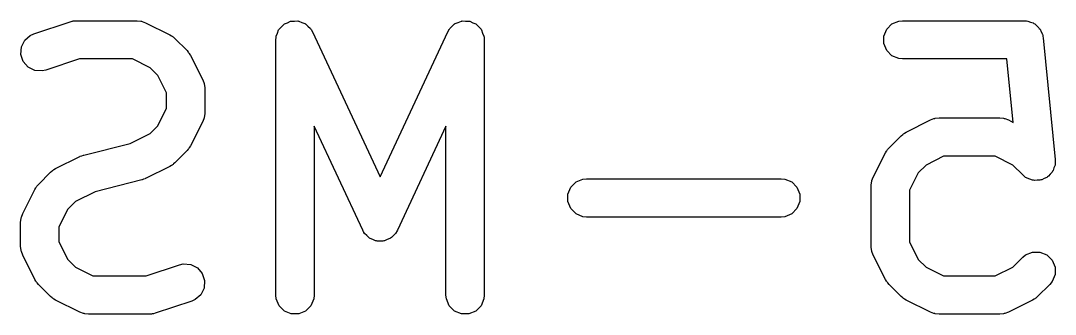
# Model space of a CAD drawing. Header units: inches. Extents: x -1.72 to 1.71, y -2.13 to 2.13.
# Drawn here: x -1.1613 to -1.0017, y 1.1158 to 1.1611 of the extents above; entities that cross this region are included whole.
import ezdxf

# ---------------------------------------------------------------- set-up
doc = ezdxf.new("R2010")
doc.units = ezdxf.units.IN
doc.header["$MEASUREMENT"] = 0
doc.layers.add('BLACK', color=250, linetype='CONTINUOUS')

msp = doc.modelspace()

# ---------------------------------------------------------------- linework, layer by layer
at = {"layer": 'BLACK', "linetype": 'CONTINUOUS'}
for p, q in [((-1.15931, 1.1591), (-1.15368, 1.16097)), ((-1.15368, 1.16097), (-1.1534, 1.16104)), ((-1.1534, 1.16104), (-1.15332, 1.16107)), ((-1.15332, 1.16107), (-1.15322, 1.16108)), ((-1.15322, 1.16108), (-1.15312, 1.1611)), ((-1.15312, 1.1611), (-1.15304, 1.1611)), ((-1.15304, 1.1611), (-1.15275, 1.16113)), ((-1.15275, 1.16113), (-1.14337, 1.16113)), ((-1.14337, 1.16113), (-1.1428, 1.16107)), ((-1.1428, 1.16107), (-1.1427, 1.16103)), ((-1.1427, 1.16103), (-1.14259, 1.16102)), ((-1.14259, 1.16102), (-1.14205, 1.16081)), ((-1.14205, 1.16081), (-1.1383, 1.15894)), ((-1.1211, 1.16018), (-1.12075, 1.16055)), ((-1.12075, 1.16055), (-1.12069, 1.16058)), ((-1.12069, 1.16058), (-1.12064, 1.16063)), ((-1.12064, 1.16063), (-1.12017, 1.16082)), ((-1.12017, 1.16082), (-1.11971, 1.16104)), ((-1.11971, 1.16104), (-1.11964, 1.16104)), ((-1.11964, 1.16104), (-1.11958, 1.16107)), ((-1.11958, 1.16107), (-1.11907, 1.16107)), ((-1.11907, 1.16107), (-1.11855, 1.16109)), ((-1.11855, 1.16109), (-1.11849, 1.16107)), ((-1.11849, 1.16107), (-1.11843, 1.16107)), ((-1.11843, 1.16107), (-1.11795, 1.16087)), ((-1.11795, 1.16087), (-1.11747, 1.1607)), ((-1.11747, 1.1607), (-1.11742, 1.16065)), ((-1.11742, 1.16065), (-1.11736, 1.16063)), ((-1.11736, 1.16063), (-1.117, 1.16027)), ((-1.09476, 1.16027), (-1.0944, 1.16063)), ((-1.0944, 1.16063), (-1.09434, 1.16065)), ((-1.09434, 1.16065), (-1.09429, 1.1607)), ((-1.09429, 1.1607), (-1.09381, 1.16087)), ((-1.09381, 1.16087), (-1.09333, 1.16107)), ((-1.09333, 1.16107), (-1.09327, 1.16107)), ((-1.09327, 1.16107), (-1.0932, 1.16109)), ((-1.0932, 1.16109), (-1.09269, 1.16107)), ((-1.09269, 1.16107), (-1.09218, 1.16107)), ((-1.09218, 1.16107), (-1.09212, 1.16104)), ((-1.09212, 1.16104), (-1.09205, 1.16104)), ((-1.09205, 1.16104), (-1.09159, 1.16082)), ((-1.09159, 1.16082), (-1.09112, 1.16063)), ((-1.09112, 1.16063), (-1.09107, 1.16058)), ((-1.09107, 1.16058), (-1.09101, 1.16055)), ((-1.09101, 1.16055), (-1.09066, 1.16018)), ((-1.02772, 1.15981), (-1.0269, 1.16063)), ((-1.0269, 1.16063), (-1.02584, 1.16107)), ((-1.02584, 1.16107), (-1.02526, 1.16113)), ((-1.02526, 1.16113), (-1.00652, 1.16113)), ((-1.00652, 1.16113), (-1.0063, 1.1611)), ((-1.0063, 1.1611), (-1.00623, 1.16111)), ((-1.00623, 1.16111), (-1.00616, 1.16109)), ((-1.00616, 1.16109), (-1.00594, 1.16107)), ((-1.00594, 1.16107), (-1.00554, 1.1609)), ((-1.00554, 1.1609), (-1.00513, 1.16078)), ((-1.00513, 1.16078), (-1.00501, 1.16068)), ((-1.00501, 1.16068), (-1.00488, 1.16063)), ((-1.00488, 1.16063), (-1.00457, 1.16032)), ((-1.16071, 1.15811), (-1.15984, 1.15886)), ((-1.15984, 1.15886), (-1.15931, 1.1591)), ((-1.1383, 1.15894), (-1.13806, 1.15878)), ((-1.1219, 1.15875), (-1.1217, 1.15922)), ((-1.1217, 1.15922), (-1.12153, 1.1597)), ((-1.12153, 1.1597), (-1.12148, 1.15975)), ((-1.12148, 1.15975), (-1.12146, 1.15981)), ((-1.12146, 1.15981), (-1.1211, 1.16018)), ((-1.117, 1.16027), (-1.11662, 1.15992)), ((-1.11662, 1.15992), (-1.11658, 1.15984)), ((-1.11658, 1.15984), (-1.11655, 1.15981)), ((-1.11655, 1.15981), (-1.11652, 1.15975)), ((-1.11652, 1.15975), (-1.11633, 1.15942)), ((-1.11633, 1.15942), (-1.10588, 1.13703)), ((-1.10588, 1.13703), (-1.09543, 1.15942)), ((-1.09543, 1.15942), (-1.09524, 1.15975)), ((-1.09524, 1.15975), (-1.09521, 1.15981)), ((-1.09521, 1.15981), (-1.09518, 1.15984)), ((-1.09518, 1.15984), (-1.09514, 1.15992)), ((-1.09514, 1.15992), (-1.09476, 1.16027)), ((-1.09066, 1.16018), (-1.0903, 1.15981)), ((-1.0903, 1.15981), (-1.09028, 1.15975)), ((-1.09028, 1.15975), (-1.09023, 1.1597)), ((-1.09023, 1.1597), (-1.09006, 1.15922)), ((-1.09006, 1.15922), (-1.08986, 1.15875)), ((-1.02816, 1.15875), (-1.02772, 1.15981)), ((-1.00457, 1.16032), (-1.00424, 1.16005)), ((-1.00424, 1.16005), (-1.00417, 1.15992)), ((-1.00417, 1.15992), (-1.00406, 1.15981)), ((-1.00406, 1.15981), (-1.0039, 1.15941)), ((-1.0039, 1.15941), (-1.00369, 1.15903)), ((-1.00369, 1.15903), (-1.00365, 1.15882)), ((-1.16122, 1.15708), (-1.16071, 1.15811)), ((-1.13806, 1.15878), (-1.13798, 1.15875)), ((-1.13798, 1.15875), (-1.1379, 1.15869)), ((-1.1379, 1.15869), (-1.13781, 1.15863)), ((-1.13781, 1.15863), (-1.13776, 1.15857)), ((-1.13776, 1.15857), (-1.13754, 1.15839)), ((-1.13754, 1.15839), (-1.13566, 1.15651)), ((-1.12196, 1.15817), (-1.12192, 1.15855)), ((-1.12196, 1.1188), (-1.12196, 1.15817)), ((-1.12192, 1.15862), (-1.12191, 1.15866)), ((-1.12192, 1.15855), (-1.12192, 1.15862)), ((-1.12191, 1.15866), (-1.1219, 1.15875)), ((-1.08986, 1.15875), (-1.08985, 1.15866)), ((-1.08985, 1.15866), (-1.08984, 1.15862)), ((-1.08984, 1.15862), (-1.08984, 1.15855)), ((-1.08984, 1.15855), (-1.0898, 1.15817)), ((-1.0898, 1.15817), (-1.0898, 1.1188)), ((-1.02816, 1.1576), (-1.02816, 1.15875)), ((-1.02772, 1.15653), (-1.02816, 1.1576)), ((-1.00365, 1.15882), (-1.00362, 1.15875)), ((-1.00362, 1.15875), (-1.00362, 1.15868)), ((-1.00362, 1.15868), (-1.00358, 1.15847)), ((-1.00358, 1.15847), (-1.0017, 1.13972)), ((-1.1613, 1.15593), (-1.16122, 1.15708)), ((-1.16094, 1.15484), (-1.1613, 1.15593)), ((-1.13566, 1.15651), (-1.13548, 1.15628)), ((-1.13548, 1.15628), (-1.13542, 1.15623)), ((-1.13542, 1.15623), (-1.13536, 1.15614)), ((-1.13536, 1.15614), (-1.1353, 1.15606)), ((-1.1353, 1.15606), (-1.13527, 1.15599)), ((-1.13527, 1.15599), (-1.13511, 1.15574)), ((-1.13511, 1.15574), (-1.13323, 1.15199)), ((-1.0269, 1.15572), (-1.02772, 1.15653)), ((-1.02584, 1.15528), (-1.0269, 1.15572)), ((-1.16018, 1.15397), (-1.16094, 1.15484)), ((-1.15227, 1.15522), (-1.15744, 1.1535)), ((-1.14407, 1.15522), (-1.15227, 1.15522)), ((-1.14137, 1.15387), (-1.14407, 1.15522)), ((-1.02526, 1.15522), (-1.02584, 1.15528)), ((-1.00919, 1.15522), (-1.02526, 1.15522)), ((-1.00821, 1.14545), (-1.00919, 1.15522)), ((-1.15915, 1.15345), (-1.16018, 1.15397)), ((-1.158, 1.15337), (-1.15915, 1.15345)), ((-1.15744, 1.1535), (-1.158, 1.15337)), ((-1.14018, 1.15267), (-1.14137, 1.15387)), ((-1.13883, 1.14998), (-1.14018, 1.15267)), ((-1.13323, 1.15199), (-1.13303, 1.15145)), ((-1.13303, 1.15145), (-1.13302, 1.15135)), ((-1.13302, 1.15135), (-1.13298, 1.15125)), ((-1.13298, 1.15125), (-1.13292, 1.15067)), ((-1.13883, 1.14762), (-1.13883, 1.14998)), ((-1.13292, 1.15067), (-1.13292, 1.14692)), ((-1.14018, 1.14492), (-1.13883, 1.14762)), ((-1.13303, 1.14614), (-1.13323, 1.1456)), ((-1.13302, 1.14625), (-1.13303, 1.14614)), ((-1.13298, 1.14635), (-1.13302, 1.14625)), ((-1.13292, 1.14692), (-1.13298, 1.14635)), ((-1.02022, 1.14607), (-1.01964, 1.14613)), ((-1.01964, 1.14613), (-1.01027, 1.14613)), ((-1.01027, 1.14613), (-1.00969, 1.14607)), ((-1.14137, 1.14373), (-1.14018, 1.14492)), ((-1.13323, 1.1456), (-1.13511, 1.14185)), ((-1.10856, 1.1288), (-1.11605, 1.14486)), ((-1.11605, 1.14486), (-1.11605, 1.1188)), ((-1.09571, 1.14486), (-1.1032, 1.1288)), ((-1.09571, 1.1188), (-1.09571, 1.14486)), ((-1.02471, 1.14394), (-1.02096, 1.14582)), ((-1.02096, 1.14582), (-1.02042, 1.14602)), ((-1.02042, 1.14602), (-1.02031, 1.14603)), ((-1.02031, 1.14603), (-1.02022, 1.14607)), ((-1.00969, 1.14607), (-1.00959, 1.14603)), ((-1.00959, 1.14603), (-1.00949, 1.14602)), ((-1.00949, 1.14602), (-1.00895, 1.14582)), ((-1.00895, 1.14582), (-1.00821, 1.14545)), ((-1.14441, 1.14221), (-1.14137, 1.14373)), ((-1.02735, 1.14151), (-1.02548, 1.14339)), ((-1.02548, 1.14339), (-1.02525, 1.14357)), ((-1.02525, 1.14357), (-1.0252, 1.14363)), ((-1.0252, 1.14363), (-1.02511, 1.14369)), ((-1.02511, 1.14369), (-1.02503, 1.14375)), ((-1.02503, 1.14375), (-1.02496, 1.14378)), ((-1.02496, 1.14378), (-1.02471, 1.14394)), ((-1.15159, 1.14041), (-1.14441, 1.14221)), ((-1.13548, 1.14131), (-1.13566, 1.14109)), ((-1.13542, 1.14136), (-1.13548, 1.14131)), ((-1.13536, 1.14145), (-1.13542, 1.14136)), ((-1.1353, 1.14153), (-1.13536, 1.14145)), ((-1.13527, 1.14161), (-1.1353, 1.14153)), ((-1.13511, 1.14185), (-1.13527, 1.14161)), ((-1.02754, 1.14129), (-1.02735, 1.14151)), ((-1.15594, 1.13832), (-1.15219, 1.14019)), ((-1.15219, 1.14019), (-1.15215, 1.14021)), ((-1.15215, 1.14021), (-1.15213, 1.14022)), ((-1.15213, 1.14022), (-1.15189, 1.14031)), ((-1.15189, 1.14031), (-1.15165, 1.1404)), ((-1.15165, 1.1404), (-1.15163, 1.1404)), ((-1.15163, 1.1404), (-1.15159, 1.14041)), ((-1.13566, 1.14109), (-1.13754, 1.13921)), ((-1.02978, 1.137), (-1.02791, 1.14075)), ((-1.02791, 1.14075), (-1.02775, 1.14099)), ((-1.02775, 1.14099), (-1.02772, 1.14107)), ((-1.02772, 1.14107), (-1.02765, 1.14115)), ((-1.02765, 1.14115), (-1.0276, 1.14124)), ((-1.0276, 1.14124), (-1.02754, 1.14129)), ((-1.01894, 1.14022), (-1.02164, 1.13887)), ((-1.01096, 1.14022), (-1.01894, 1.14022)), ((-1.00827, 1.13887), (-1.01096, 1.14022)), ((-1.0017, 1.13972), (-1.0017, 1.13914)), ((-1.15634, 1.13806), (-1.15626, 1.13813)), ((-1.15626, 1.13813), (-1.15619, 1.13816)), ((-1.15619, 1.13816), (-1.15594, 1.13832)), ((-1.1383, 1.13866), (-1.14205, 1.13678)), ((-1.13806, 1.13881), (-1.1383, 1.13866)), ((-1.13798, 1.13884), (-1.13806, 1.13881)), ((-1.1379, 1.13891), (-1.13798, 1.13884)), ((-1.13781, 1.13897), (-1.1379, 1.13891)), ((-1.13776, 1.13903), (-1.13781, 1.13897)), ((-1.13754, 1.13921), (-1.13776, 1.13903)), ((-1.02164, 1.13887), (-1.02284, 1.13768)), ((-1.00673, 1.13734), (-1.00827, 1.13887)), ((-1.00191, 1.13845), (-1.00204, 1.13804)), ((-1.00175, 1.13885), (-1.00191, 1.13845)), ((-1.0017, 1.13914), (-1.00175, 1.139)), ((-1.00175, 1.139), (-1.00175, 1.13885)), ((-1.15859, 1.13589), (-1.15671, 1.13776)), ((-1.15671, 1.13776), (-1.15648, 1.13795)), ((-1.15648, 1.13795), (-1.15643, 1.13801)), ((-1.15643, 1.13801), (-1.15634, 1.13806)), ((-1.14266, 1.13656), (-1.14984, 1.13476)), ((-1.14262, 1.13658), (-1.14266, 1.13656)), ((-1.14259, 1.13658), (-1.14262, 1.13658)), ((-1.14236, 1.13667), (-1.14259, 1.13658)), ((-1.14211, 1.13675), (-1.14236, 1.13667)), ((-1.1421, 1.13677), (-1.14211, 1.13675)), ((-1.14205, 1.13678), (-1.1421, 1.13677)), ((-1.07565, 1.13626), (-1.07458, 1.1367)), ((-1.07458, 1.1367), (-1.07401, 1.13675)), ((-1.07401, 1.13675), (-1.04401, 1.13675)), ((-1.04401, 1.13675), (-1.04344, 1.1367)), ((-1.04344, 1.1367), (-1.04237, 1.13626)), ((-1.02999, 1.13646), (-1.02978, 1.137)), ((-1.02284, 1.13768), (-1.02419, 1.13498)), ((-1.00628, 1.13697), (-1.00673, 1.13734)), ((-1.00615, 1.13691), (-1.00628, 1.13697)), ((-1.00603, 1.13682), (-1.00615, 1.13691)), ((-1.00562, 1.13669), (-1.00603, 1.13682)), ((-1.00522, 1.13653), (-1.00562, 1.13669)), ((-1.00507, 1.13653), (-1.00522, 1.13653)), ((-1.00493, 1.13649), (-1.00507, 1.13653)), ((-1.0045, 1.13653), (-1.00493, 1.13649)), ((-1.00407, 1.13653), (-1.0045, 1.13653)), ((-1.00393, 1.13659), (-1.00407, 1.13653)), ((-1.00378, 1.1366), (-1.00393, 1.13659)), ((-1.0034, 1.1368), (-1.00378, 1.1366)), ((-1.003, 1.13697), (-1.0034, 1.1368)), ((-1.0029, 1.13707), (-1.003, 1.13697)), ((-1.00277, 1.13715), (-1.0029, 1.13707)), ((-1.00249, 1.13748), (-1.00277, 1.13715)), ((-1.00219, 1.13778), (-1.00249, 1.13748)), ((-1.00213, 1.13792), (-1.00219, 1.13778)), ((-1.00204, 1.13804), (-1.00213, 1.13792)), ((-1.16101, 1.13137), (-1.15914, 1.13512)), ((-1.15914, 1.13512), (-1.15898, 1.13537)), ((-1.15898, 1.13537), (-1.15895, 1.13544)), ((-1.15895, 1.13544), (-1.15889, 1.13552)), ((-1.15889, 1.13552), (-1.15883, 1.13561)), ((-1.15883, 1.13561), (-1.15877, 1.13566)), ((-1.15877, 1.13566), (-1.15859, 1.13589)), ((-1.0769, 1.13438), (-1.07646, 1.13544)), ((-1.07646, 1.13544), (-1.07565, 1.13626)), ((-1.04237, 1.13626), (-1.04156, 1.13544)), ((-1.04156, 1.13544), (-1.04112, 1.13438)), ((-1.03009, 1.13568), (-1.03004, 1.13625)), ((-1.03009, 1.1263), (-1.03009, 1.13568)), ((-1.03004, 1.13625), (-1.02999, 1.13635)), ((-1.02999, 1.13635), (-1.02999, 1.13646)), ((-1.02419, 1.13498), (-1.02419, 1.127)), ((-1.14984, 1.13476), (-1.15287, 1.13325)), ((-1.0769, 1.13322), (-1.0769, 1.13438)), ((-1.04112, 1.13438), (-1.04112, 1.13322)), ((-1.15407, 1.13205), (-1.15542, 1.12935)), ((-1.15287, 1.13325), (-1.15407, 1.13205)), ((-1.07646, 1.13216), (-1.0769, 1.13322)), ((-1.07565, 1.13135), (-1.07646, 1.13216)), ((-1.04156, 1.13216), (-1.04237, 1.13135)), ((-1.04112, 1.13322), (-1.04156, 1.13216)), ((-1.16133, 1.13005), (-1.16127, 1.13063)), ((-1.16127, 1.13063), (-1.16123, 1.13073)), ((-1.16123, 1.13073), (-1.16122, 1.13083)), ((-1.16122, 1.13083), (-1.16101, 1.13137)), ((-1.07458, 1.1309), (-1.07565, 1.13135)), ((-1.07401, 1.13085), (-1.07458, 1.1309)), ((-1.04401, 1.13085), (-1.07401, 1.13085)), ((-1.04344, 1.1309), (-1.04401, 1.13085)), ((-1.04237, 1.13135), (-1.04344, 1.1309)), ((-1.16133, 1.1263), (-1.16133, 1.13005)), ((-1.15542, 1.12935), (-1.15542, 1.127)), ((-1.10843, 1.12859), (-1.10856, 1.1288)), ((-1.1084, 1.12852), (-1.10843, 1.12859)), ((-1.10333, 1.12859), (-1.10335, 1.12852)), ((-1.1032, 1.1288), (-1.10333, 1.12859)), ((-1.15542, 1.127), (-1.15407, 1.1243)), ((-1.10836, 1.12847), (-1.1084, 1.12852)), ((-1.10826, 1.1283), (-1.10836, 1.12847)), ((-1.10793, 1.128), (-1.10826, 1.1283)), ((-1.10763, 1.12767), (-1.10793, 1.128)), ((-1.10751, 1.12761), (-1.10763, 1.12767)), ((-1.10741, 1.12753), (-1.10751, 1.12761)), ((-1.10699, 1.12737), (-1.10741, 1.12753)), ((-1.10658, 1.12718), (-1.10699, 1.12737)), ((-1.10645, 1.12718), (-1.10658, 1.12718)), ((-1.10633, 1.12713), (-1.10645, 1.12718)), ((-1.10588, 1.12715), (-1.10633, 1.12713)), ((-1.10543, 1.12713), (-1.10588, 1.12715)), ((-1.10531, 1.12718), (-1.10543, 1.12713)), ((-1.10518, 1.12718), (-1.10531, 1.12718)), ((-1.10477, 1.12737), (-1.10518, 1.12718)), ((-1.10435, 1.12753), (-1.10477, 1.12737)), ((-1.10425, 1.12761), (-1.10435, 1.12753)), ((-1.10413, 1.12767), (-1.10425, 1.12761)), ((-1.10383, 1.128), (-1.10413, 1.12767)), ((-1.1035, 1.1283), (-1.10383, 1.128)), ((-1.1034, 1.12847), (-1.1035, 1.1283)), ((-1.10335, 1.12852), (-1.1034, 1.12847)), ((-1.02419, 1.127), (-1.02284, 1.1243)), ((-1.16127, 1.12573), (-1.16133, 1.1263)), ((-1.16123, 1.12563), (-1.16127, 1.12573)), ((-1.16122, 1.12552), (-1.16123, 1.12563)), ((-1.16101, 1.12498), (-1.16122, 1.12552)), ((-1.03004, 1.12573), (-1.03009, 1.1263)), ((-1.02999, 1.12563), (-1.03004, 1.12573)), ((-1.02999, 1.12552), (-1.02999, 1.12563)), ((-1.02978, 1.12498), (-1.02999, 1.12552)), ((-1.00628, 1.12501), (-1.00522, 1.12545)), ((-1.00522, 1.12545), (-1.00407, 1.12545)), ((-1.00407, 1.12545), (-1.003, 1.12501)), ((-1.15914, 1.12123), (-1.16101, 1.12498)), ((-1.15407, 1.1243), (-1.15287, 1.1231)), ((-1.02791, 1.12123), (-1.02978, 1.12498)), ((-1.02284, 1.1243), (-1.02164, 1.1231)), ((-1.00827, 1.1231), (-1.00673, 1.12464)), ((-1.00673, 1.12464), (-1.00628, 1.12501)), ((-1.003, 1.12501), (-1.00219, 1.12419)), ((-1.00219, 1.12419), (-1.00175, 1.12313)), ((-1.15287, 1.1231), (-1.15018, 1.12176)), ((-1.14198, 1.12176), (-1.13681, 1.12348)), ((-1.13681, 1.12348), (-1.13624, 1.12361)), ((-1.13624, 1.12361), (-1.1351, 1.12353)), ((-1.1351, 1.12353), (-1.13407, 1.12301)), ((-1.13407, 1.12301), (-1.13331, 1.12214)), ((-1.02164, 1.1231), (-1.01894, 1.12176)), ((-1.01096, 1.12176), (-1.00827, 1.1231)), ((-1.00175, 1.12313), (-1.00175, 1.12198)), ((-1.15898, 1.12098), (-1.15914, 1.12123)), ((-1.15895, 1.12091), (-1.15898, 1.12098)), ((-1.15889, 1.12083), (-1.15895, 1.12091)), ((-1.15883, 1.12074), (-1.15889, 1.12083)), ((-1.15877, 1.12069), (-1.15883, 1.12074)), ((-1.15859, 1.12046), (-1.15877, 1.12069)), ((-1.15018, 1.12176), (-1.14198, 1.12176)), ((-1.13331, 1.12214), (-1.13295, 1.12105)), ((-1.13295, 1.12105), (-1.13303, 1.1199)), ((-1.02775, 1.12098), (-1.02791, 1.12123)), ((-1.02772, 1.12091), (-1.02775, 1.12098)), ((-1.02765, 1.12083), (-1.02772, 1.12091)), ((-1.0276, 1.12074), (-1.02765, 1.12083)), ((-1.02754, 1.12069), (-1.0276, 1.12074)), ((-1.02735, 1.12046), (-1.02754, 1.12069)), ((-1.01894, 1.12176), (-1.01096, 1.12176)), ((-1.00219, 1.12091), (-1.00255, 1.12046)), ((-1.00175, 1.12198), (-1.00219, 1.12091)), ((-1.15671, 1.11859), (-1.15859, 1.12046)), ((-1.13303, 1.1199), (-1.13354, 1.11887)), ((-1.02548, 1.11859), (-1.02735, 1.12046)), ((-1.00255, 1.12046), (-1.00443, 1.11859)), ((-1.15648, 1.1184), (-1.15671, 1.11859)), ((-1.15643, 1.11834), (-1.15648, 1.1184)), ((-1.15634, 1.11829), (-1.15643, 1.11834)), ((-1.15626, 1.11822), (-1.15634, 1.11829)), ((-1.15619, 1.11819), (-1.15626, 1.11822)), ((-1.15594, 1.11804), (-1.15619, 1.11819)), ((-1.15219, 1.11616), (-1.15594, 1.11804)), ((-1.13494, 1.11788), (-1.14057, 1.116)), ((-1.13441, 1.11811), (-1.13494, 1.11788)), ((-1.13354, 1.11887), (-1.13441, 1.11811)), ((-1.1219, 1.11823), (-1.12196, 1.1188)), ((-1.12146, 1.11716), (-1.1219, 1.11823)), ((-1.11611, 1.11823), (-1.11655, 1.11716)), ((-1.11605, 1.1188), (-1.11611, 1.11823)), ((-1.09565, 1.11823), (-1.09571, 1.1188)), ((-1.09521, 1.11716), (-1.09565, 1.11823)), ((-1.08986, 1.11823), (-1.0903, 1.11716)), ((-1.0898, 1.1188), (-1.08986, 1.11823)), ((-1.02525, 1.1184), (-1.02548, 1.11859)), ((-1.0252, 1.11834), (-1.02525, 1.1184)), ((-1.02511, 1.11829), (-1.0252, 1.11834)), ((-1.02503, 1.11822), (-1.02511, 1.11829)), ((-1.02496, 1.11819), (-1.02503, 1.11822)), ((-1.02471, 1.11804), (-1.02496, 1.11819)), ((-1.02096, 1.11616), (-1.02471, 1.11804)), ((-1.0052, 1.11804), (-1.00895, 1.11616)), ((-1.00495, 1.11819), (-1.0052, 1.11804)), ((-1.00488, 1.11822), (-1.00495, 1.11819)), ((-1.0048, 1.11829), (-1.00488, 1.11822)), ((-1.00471, 1.11834), (-1.0048, 1.11829)), ((-1.00466, 1.1184), (-1.00471, 1.11834)), ((-1.00443, 1.11859), (-1.00466, 1.1184)), ((-1.15165, 1.11595), (-1.15219, 1.11616)), ((-1.15155, 1.11595), (-1.15165, 1.11595)), ((-1.15145, 1.11591), (-1.15155, 1.11595)), ((-1.15087, 1.11585), (-1.15145, 1.11591)), ((-1.1415, 1.11585), (-1.15087, 1.11585)), ((-1.14121, 1.11588), (-1.1415, 1.11585)), ((-1.14113, 1.11587), (-1.14121, 1.11588)), ((-1.14103, 1.1159), (-1.14113, 1.11587)), ((-1.14092, 1.11591), (-1.14103, 1.1159)), ((-1.14085, 1.11594), (-1.14092, 1.11591)), ((-1.14057, 1.116), (-1.14085, 1.11594)), ((-1.12064, 1.11635), (-1.12146, 1.11716)), ((-1.11958, 1.11591), (-1.12064, 1.11635)), ((-1.11843, 1.11591), (-1.11958, 1.11591)), ((-1.11736, 1.11635), (-1.11843, 1.11591)), ((-1.11655, 1.11716), (-1.11736, 1.11635)), ((-1.0944, 1.11635), (-1.09521, 1.11716)), ((-1.09333, 1.11591), (-1.0944, 1.11635)), ((-1.09218, 1.11591), (-1.09333, 1.11591)), ((-1.09112, 1.11635), (-1.09218, 1.11591)), ((-1.0903, 1.11716), (-1.09112, 1.11635)), ((-1.02042, 1.11595), (-1.02096, 1.11616)), ((-1.02031, 1.11595), (-1.02042, 1.11595)), ((-1.02022, 1.11591), (-1.02031, 1.11595)), ((-1.01964, 1.11585), (-1.02022, 1.11591)), ((-1.01027, 1.11585), (-1.01964, 1.11585)), ((-1.00969, 1.11591), (-1.01027, 1.11585)), ((-1.00959, 1.11595), (-1.00969, 1.11591)), ((-1.00949, 1.11595), (-1.00959, 1.11595)), ((-1.00895, 1.11616), (-1.00949, 1.11595))]:
    msp.add_line(p, q, dxfattribs=at)

doc.saveas('drawing.dxf')
